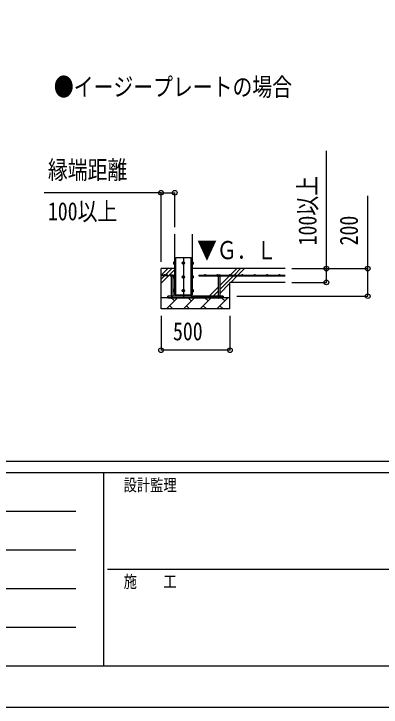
# Model space of a CAD drawing. Units: millimetres, scale not verified. Extents: x -16820 to 16820, y -11880 to 11880.
# Drawn here: x -5870 to -3205, y -11880 to -6853 of the extents above; entities that cross this region are included whole.
import ezdxf
from ezdxf.enums import TextEntityAlignment as Align

# ---------------------------------------------------------------- set-up
doc = ezdxf.new("R2010")
doc.units = ezdxf.units.MM
doc.header["$LTSCALE"] = 50
for name, color, linetype in [('0-2_USER1', 3, 'Continuous'), ('0-4_YKK_12', 2, 'Continuous'), ('0-5_YKK_13', 4, 'Continuous'), ('0-6_YKK_A1', 4, 'Continuous'), ('0-7_YKK_D', 6, 'Continuous'), ('0-8_YKK_ZWAK', 7, 'Continuous')]:
    doc.layers.add(name, color=color, linetype=linetype)
doc.styles.add('ＭＳ ゴシック', font='')
doc.styles.get('ＭＳ ゴシック').set_extended_font_data('MS Gothic')

msp = doc.modelspace()

# ---------------------------------------------------------------- linework, layer by layer
at = {"layer": '0-4_YKK_12'}
msp.add_line((-4639.92, -8617.5), (-4639.92, -8917.5), dxfattribs=at)
at = {"layer": '0-5_YKK_13'}
for p, q in [((-4695.92, -8890), (-4695.92, -8620)), ((-4695.92, -8620), (-4583.92, -8620)), ((-4583.92, -8890), (-4583.92, -8620)), ((-4710.62, -8653.51), (-4710.04, -8652.51)), ((-4710.62, -8653.51), (-4710.62, -8666.5)), ((-4710.62, -8666.5), (-4710.04, -8667.51)), ((-4705.12, -8652.51), (-4710.04, -8652.51)), ((-4705.12, -8656.25), (-4710.04, -8656.25)), ((-4705.12, -8663.75), (-4710.04, -8663.75)), ((-4705.12, -8667.51), (-4710.04, -8667.51)), ((-4705.12, -8652.51), (-4705.12, -8667.51)), ((-4703.52, -8652.96), (-4705.12, -8652.96)), ((-4705.12, -8659.5), (-4705.12, -8652.96)), ((-4705.12, -8659.5), (-4703.52, -8659.5)), ((-4705.12, -8660.5), (-4703.52, -8660.5)), ((-4705.12, -8667.05), (-4705.12, -8660.5)), ((-4705.12, -8667.05), (-4703.52, -8667.05)), ((-4703.52, -8659.5), (-4703.52, -8652.96)), ((-4703.52, -8667.05), (-4703.52, -8660.5)), ((-4576.32, -8652.95), (-4574.72, -8652.95)), ((-4576.32, -8659.5), (-4576.32, -8652.95)), ((-4574.72, -8659.5), (-4576.32, -8659.5)), ((-4574.72, -8660.5), (-4576.32, -8660.5)), ((-4576.32, -8667.05), (-4576.32, -8660.5)), ((-4574.72, -8667.05), (-4576.32, -8667.05)), ((-4574.72, -8652.49), (-4569.8, -8652.49)), ((-4574.72, -8652.49), (-4574.72, -8667.51)), ((-4574.72, -8659.5), (-4574.72, -8652.95)), ((-4574.72, -8656.25), (-4569.8, -8656.25)), ((-4574.72, -8667.05), (-4574.72, -8660.5)), ((-4574.72, -8663.75), (-4569.8, -8663.75)), ((-4574.72, -8667.51), (-4569.8, -8667.51)), ((-4569.22, -8653.5), (-4569.8, -8652.49)), ((-4569.22, -8666.5), (-4569.8, -8667.51)), ((-4569.22, -8653.5), (-4569.22, -8666.5)), ((-4731.92, -8747.5), (-4733.39, -8748.35)), ((-4731.92, -8747.5), (-4712.92, -8747.5)), ((-4728.42, -8755.5), (-4728.42, -8900)), ((-4727.91, -8755.5), (-4727.91, -8748.35)), ((-4716.94, -8755.5), (-4716.94, -8748.35)), ((-4716.42, -8755.5), (-4716.42, -8900)), ((-4712.92, -8747.5), (-4711.45, -8748.35)), ((-4711.45, -8755.5), (-4711.45, -8748.35)), ((-4710.62, -8753.51), (-4710.04, -8752.51)), ((-4710.62, -8753.51), (-4710.62, -8766.5)), ((-4710.62, -8766.5), (-4710.04, -8767.51)), ((-4705.12, -8752.51), (-4710.04, -8752.51)), ((-4705.12, -8756.25), (-4710.04, -8756.25)), ((-4705.12, -8763.75), (-4710.04, -8763.75)), ((-4705.12, -8767.51), (-4710.04, -8767.51)), ((-4705.12, -8752.51), (-4705.12, -8767.51)), ((-4703.52, -8752.96), (-4705.12, -8752.96)), ((-4705.12, -8759.5), (-4705.12, -8752.96)), ((-4705.12, -8759.5), (-4703.52, -8759.5)), ((-4705.12, -8760.5), (-4703.52, -8760.5)), ((-4705.12, -8767.05), (-4705.12, -8760.5)), ((-4705.12, -8767.05), (-4703.52, -8767.05)), ((-4703.52, -8759.5), (-4703.52, -8752.96)), ((-4703.52, -8767.05), (-4703.52, -8760.5)), ((-4576.32, -8752.95), (-4574.72, -8752.95)), ((-4576.32, -8759.5), (-4576.32, -8752.95)), ((-4574.72, -8759.5), (-4576.32, -8759.5)), ((-4574.72, -8760.5), (-4576.32, -8760.5)), ((-4576.32, -8767.05), (-4576.32, -8760.5)), ((-4574.72, -8767.05), (-4576.32, -8767.05)), ((-4574.72, -8752.49), (-4569.8, -8752.49)), ((-4574.72, -8752.49), (-4574.72, -8767.51)), ((-4574.72, -8759.5), (-4574.72, -8752.95)), ((-4574.72, -8756.25), (-4569.8, -8756.25)), ((-4574.72, -8767.05), (-4574.72, -8760.5)), ((-4574.72, -8763.75), (-4569.8, -8763.75)), ((-4574.72, -8767.51), (-4569.8, -8767.51)), ((-4569.22, -8753.5), (-4569.8, -8752.49)), ((-4569.22, -8766.5), (-4569.8, -8767.51)), ((-4569.22, -8753.5), (-4569.22, -8766.5)), ((-4391.92, -8747.5), (-4393.39, -8748.35)), ((-4393.39, -8755.5), (-4393.39, -8748.35)), ((-4372.92, -8747.5), (-4391.92, -8747.5)), ((-4388.42, -8755.5), (-4388.42, -8900)), ((-4387.91, -8755.5), (-4387.91, -8748.35)), ((-4376.94, -8755.5), (-4376.94, -8748.35)), ((-4376.42, -8755.5), (-4376.42, -8900)), ((-4372.92, -8747.5), (-4371.45, -8748.35)), ((-4710.62, -8853.51), (-4710.04, -8852.51)), ((-4710.62, -8853.51), (-4710.62, -8866.5)), ((-4710.62, -8866.5), (-4710.04, -8867.51)), ((-4705.12, -8852.51), (-4710.04, -8852.51)), ((-4705.12, -8856.25), (-4710.04, -8856.25)), ((-4705.12, -8863.75), (-4710.04, -8863.75)), ((-4705.12, -8867.51), (-4710.04, -8867.51)), ((-4705.12, -8852.51), (-4705.12, -8867.51)), ((-4703.52, -8852.96), (-4705.12, -8852.96)), ((-4705.12, -8859.5), (-4705.12, -8852.96)), ((-4705.12, -8859.5), (-4703.52, -8859.5)), ((-4705.12, -8860.5), (-4703.52, -8860.5)), ((-4705.12, -8867.05), (-4705.12, -8860.5)), ((-4705.12, -8867.05), (-4703.52, -8867.05)), ((-4703.52, -8859.5), (-4703.52, -8852.96)), ((-4703.52, -8867.05), (-4703.52, -8860.5)), ((-4695.92, -8900), (-4695.92, -8890)), ((-4583.92, -8900), (-4583.92, -8890)), ((-4576.32, -8852.95), (-4574.72, -8852.95)), ((-4576.32, -8859.5), (-4576.32, -8852.95)), ((-4574.72, -8859.5), (-4576.32, -8859.5)), ((-4574.72, -8860.5), (-4576.32, -8860.5)), ((-4576.32, -8867.05), (-4576.32, -8860.5)), ((-4574.72, -8867.05), (-4576.32, -8867.05)), ((-4574.72, -8852.49), (-4569.8, -8852.49)), ((-4574.72, -8852.49), (-4574.72, -8867.51)), ((-4574.72, -8859.5), (-4574.72, -8852.95)), ((-4574.72, -8856.25), (-4569.8, -8856.25)), ((-4574.72, -8867.05), (-4574.72, -8860.5)), ((-4574.72, -8863.75), (-4569.8, -8863.75)), ((-4574.72, -8867.51), (-4569.8, -8867.51)), ((-4569.22, -8853.5), (-4569.8, -8852.49)), ((-4569.22, -8866.5), (-4569.8, -8867.51)), ((-4569.22, -8853.5), (-4569.22, -8866.5)), ((-4352.42, -8900), (-4752.42, -8900)), ((-4752.42, -8912), (-4752.42, -8900)), ((-4752.42, -8912), (-4352.42, -8912)), ((-4728.42, -8900), (-4716.42, -8900)), ((-4728.42, -8913.5), (-4716.42, -8913.5)), ((-4376.42, -8900), (-4388.42, -8900)), ((-4376.42, -8913.5), (-4388.42, -8913.5)), ((-4352.42, -8912), (-4352.42, -8900))]:
    msp.add_line(p, q, dxfattribs=at)
for points in [[(-4702.42, -8651.5), (-4703.52, -8651.5), (-4703.52, -8668.5), (-4702.42, -8668.5)], [(-4577.42, -8651.5), (-4576.32, -8651.5), (-4576.32, -8668.5), (-4577.42, -8668.5)], [(-4711.45, -8755.5), (-4733.39, -8755.5), (-4733.39, -8748.35)], [(-4702.42, -8751.5), (-4703.52, -8751.5), (-4703.52, -8768.5), (-4702.42, -8768.5)], [(-4577.42, -8751.5), (-4576.32, -8751.5), (-4576.32, -8768.5), (-4577.42, -8768.5)], [(-4393.39, -8755.5), (-4371.45, -8755.5), (-4371.45, -8748.35)], [(-4702.42, -8851.5), (-4703.52, -8851.5), (-4703.52, -8868.5), (-4702.42, -8868.5)], [(-4577.42, -8851.5), (-4576.32, -8851.5), (-4576.32, -8868.5), (-4577.42, -8868.5)], [(-4728.42, -8912), (-4728.42, -8913.5), (-4726.42, -8915.5), (-4718.42, -8915.5)], [(-4716.42, -8912), (-4716.42, -8913.5), (-4718.42, -8915.5)], [(-4388.42, -8912), (-4388.42, -8913.5), (-4386.42, -8915.5)], [(-4376.42, -8912), (-4376.42, -8913.5), (-4378.42, -8915.5), (-4386.42, -8915.5)]]:
    msp.add_lwpolyline(points, dxfattribs=at)
for points in [[(-4639.92, -8652.49), (-4646.42, -8656.25), (-4646.42, -8663.75), (-4639.92, -8667.51), (-4633.42, -8663.75), (-4633.42, -8656.25)], [(-4639.92, -8752.49), (-4646.42, -8756.25), (-4646.42, -8763.75), (-4639.92, -8767.51), (-4633.42, -8763.75), (-4633.42, -8756.25)], [(-4639.92, -8852.49), (-4646.42, -8856.25), (-4646.42, -8863.75), (-4639.92, -8867.51), (-4633.42, -8863.75), (-4633.42, -8856.25)]]:
    msp.add_lwpolyline(points, close=True, dxfattribs=at)
for centre, radius in [((-4639.92, -8660), 8.5), ((-4639.92, -8660), 6.5), ((-4639.92, -8760), 8.5), ((-4639.92, -8760), 6.5), ((-4639.92, -8860), 8.5), ((-4639.92, -8860), 6.5)]:
    msp.add_circle(centre, radius, dxfattribs=at)
for centre, radius, start, end in [((-4707.32, -8654.38), 3.31, 145.51973, 214.48027), ((-4698.2, -8660), 12.42, 162.41205, 197.58795), ((-4707.3, -8665.63), 3.32, 145.61575, 214.38425), ((-4639.92, -8660), 7.05, 157.21814, 202.78186), ((-4639.92, -8660), 7.05, 97.21814, 142.78186), ((-4639.92, -8660), 7.05, 217.21814, 262.78186), ((-4639.92, -8660), 7.05, 37.21814, 82.78186), ((-4639.92, -8660), 7.05, 277.21814, 322.78186), ((-4639.92, -8660), 7.05, 337.21814, 22.78186), ((-4572.54, -8654.37), 3.32, 325.61575, 34.38425), ((-4581.64, -8660), 12.42, 342.41205, 17.58795), ((-4572.54, -8665.63), 3.32, 325.61575, 34.38425), ((-4730.65, -8752.36), 4.86, 55.61575, 124.38425), ((-4722.42, -8765.65), 18.15, 72.41205, 107.58795), ((-4714.19, -8752.36), 4.86, 55.61575, 124.38425), ((-4707.32, -8754.38), 3.31, 145.51973, 214.48027), ((-4698.2, -8760), 12.42, 162.41205, 197.58795), ((-4707.3, -8765.63), 3.32, 145.61575, 214.38425), ((-4639.92, -8760), 7.05, 157.21814, 202.78186), ((-4639.92, -8760), 7.05, 97.21814, 142.78186), ((-4639.92, -8760), 7.05, 217.21814, 262.78186), ((-4639.92, -8760), 7.05, 37.21814, 82.78186), ((-4639.92, -8760), 7.05, 277.21814, 322.78186), ((-4639.92, -8760), 7.05, 337.21814, 22.78186), ((-4572.54, -8754.37), 3.32, 325.61575, 34.38425), ((-4581.64, -8760), 12.42, 342.41205, 17.58795), ((-4572.54, -8765.63), 3.32, 325.61575, 34.38425), ((-4390.65, -8752.36), 4.86, 55.61575, 124.38425), ((-4382.42, -8765.65), 18.15, 72.41205, 107.58795), ((-4374.19, -8752.36), 4.86, 55.61575, 124.38425), ((-4707.32, -8854.38), 3.31, 145.51973, 214.48027), ((-4698.2, -8860), 12.42, 162.41205, 197.58795), ((-4707.3, -8865.63), 3.32, 145.61575, 214.38425), ((-4639.92, -8860), 7.05, 157.21814, 202.78186), ((-4639.92, -8860), 7.05, 97.21814, 142.78186), ((-4639.92, -8860), 7.05, 217.21814, 262.78186), ((-4639.92, -8860), 7.05, 37.21814, 82.78186), ((-4639.92, -8860), 7.05, 277.21814, 322.78186), ((-4639.92, -8860), 7.05, 337.21814, 22.78186), ((-4572.54, -8854.37), 3.32, 325.61575, 34.38425), ((-4581.64, -8860), 12.42, 342.41205, 17.58795), ((-4572.54, -8865.63), 3.32, 325.61575, 34.38425)]:
    msp.add_arc(centre, radius, start, end, dxfattribs=at)
at = {"layer": '0-6_YKK_A1'}
for p, q in [((-4702.42, -8890), (-4702.42, -8450)), ((-4577.42, -8450), (-4577.42, -8890)), ((-4702.42, -8700), (-4802.42, -8700)), ((-4802.42, -8992), (-4802.42, -8700)), ((-4802.42, -8806), (-4702.42, -8706)), ((-4800.49, -8747.5), (-4752.99, -8700)), ((-4772.21, -8747.5), (-4724.71, -8700)), ((-3902.42, -8700), (-4577.42, -8700)), ((-4300.49, -8747.5), (-4252.99, -8700)), ((-4272.21, -8747.5), (-4224.71, -8700)), ((-4243.92, -8747.5), (-4196.42, -8700)), ((-4752.42, -8747.5), (-4802.42, -8747.5)), ((-4802.42, -8777.71), (-4777.21, -8752.5)), ((-4752.42, -8752.5), (-4802.42, -8752.5)), ((-4752.42, -8747.5), (-4752.42, -8752.5)), ((-4527.42, -8747.5), (-3902.42, -8747.5)), ((-4527.42, -8747.5), (-4527.42, -8752.5)), ((-4527.42, -8752.5), (-4393.39, -8752.5)), ((-4376.42, -8851.71), (-4277.21, -8752.5)), ((-4376.42, -8823.43), (-4305.49, -8752.5)), ((-4371.45, -8752.5), (-3902.42, -8752.5)), ((-4296.42, -8800), (-4248.92, -8752.5)), ((-4452.99, -8900), (-4388.42, -8835.43)), ((-4376.42, -8880), (-4302.42, -8806)), ((-4302.42, -8992), (-4302.42, -8800)), ((-3902.42, -8800), (-4302.42, -8800)), ((-4702.42, -8890), (-4577.42, -8890)), ((-4424.71, -8900), (-4388.42, -8863.71)), ((-4396.42, -8900), (-4388.42, -8892)), ((-4302.42, -8912), (-4802.42, -8912)), ((-4761.68, -8992), (-4681.68, -8912)), ((-4704.35, -8934.66), (-4723.51, -8915.5)), ((-4640.26, -8992), (-4560.26, -8912)), ((-4582.92, -8934.66), (-4605.59, -8912)), ((-4583.92, -8900), (-4352.42, -8900)), ((-4518.84, -8992), (-4438.84, -8912)), ((-4461.5, -8934.66), (-4484.16, -8912)), ((-4397.42, -8992), (-4317.42, -8912)), ((-4340.08, -8934.66), (-4362.74, -8912)), ((-4352.42, -8900), (-4352.42, -8912)), ((-4302.42, -8992), (-4802.42, -8992)), ((-4739.02, -8969.34), (-4716.36, -8992)), ((-4617.6, -8969.34), (-4594.94, -8992)), ((-4496.18, -8969.34), (-4473.52, -8992)), ((-4374.76, -8969.34), (-4352.1, -8992))]:
    msp.add_line(p, q, dxfattribs=at)
msp.add_lwpolyline([(-4695.92, -8900), (-4752.42, -8900), (-4752.42, -8912)], dxfattribs=at)
for centre in [(-4777.42, -8745), (-4482.42, -8745), (-4392.42, -8745), (-4302.42, -8745), (-4212.42, -8745), (-4122.42, -8745), (-4032.42, -8745), (-3942.42, -8745)]:
    msp.add_circle(centre, 2.5, dxfattribs=at)
at = {"layer": '0-7_YKK_D'}
for p, q in [((-4802.42, -8150), (-5649.81, -8150)), ((-4802.42, -8650), (-4802.42, -8149)), ((-4802.42, -8150), (-4702.42, -8150)), ((-4702.42, -8400), (-4702.42, -8149)), ((-3852.42, -8700), (-3601.92, -8700)), ((-3852.42, -8700), (-3301.42, -8700)), ((-3852.42, -8800), (-3601.92, -8800)), ((-4252.42, -8900), (-3301.42, -8900)), ((-4802.42, -9042), (-4802.42, -9293)), ((-4302.42, -9042), (-4302.42, -9293)), ((-4302.42, -9292), (-4802.42, -9292))]:
    msp.add_line(p, q, dxfattribs=at)
for points in [[(-3602.42, -8800), (-3602.42, -8700), (-3602.42, -7847.2)], [(-3302.42, -8900), (-3302.42, -8700), (-3302.42, -8173.6)]]:
    msp.add_lwpolyline(points, dxfattribs=at)
for centre in [(-4802.42, -8150), (-4702.42, -8150), (-3602.42, -8700), (-3302.42, -8700), (-3602.42, -8800), (-3302.42, -8900), (-4802.42, -9292), (-4302.42, -9292)]:
    msp.add_circle(centre, 17, dxfattribs=at)
at = {"layer": '0-8_YKK_ZWAK'}
for p, q in [((15580.08, -10100), (-15619.92, -10100)), ((-5219.92, -10180), (-15619.92, -10180)), ((-5219.92, -10180), (-5219.92, -11580)), ((-19.92, -10180), (-5219.92, -10180)), ((-15449.92, -10460), (-5419.92, -10460)), ((-15449.92, -10740), (-5419.92, -10740)), ((-5189.92, -10880), (-19.92, -10880)), ((-15449.92, -11020), (-5419.92, -11020)), ((-15449.92, -11300), (-5419.92, -11300)), ((-15619.92, -11580), (-5219.92, -11580)), ((-5219.92, -11580), (-19.92, -11580))]:
    msp.add_line(p, q, dxfattribs=at)
msp.add_lwpolyline([(-16820, -11880), (16820, -11880), (16820, 11880), (-16820, 11880)], close=True, dxfattribs=at)

# ---------------------------------------------------------------- texts
at = {"layer": '0-2_USER1', "style": 'ＭＳ ゴシック', "width": 0.8}
msp.add_text('●イージープレートの場合', height=132, dxfattribs=at).set_placement((-5580.05, -7488.06), align=Align.BOTTOM_LEFT)
at = {"layer": '0-6_YKK_A1', "style": 'ＭＳ ゴシック', "width": 0.8}
msp.add_text('▼Ｇ．Ｌ', height=132, dxfattribs=at).set_placement((-4541.19, -8671.55), align=Align.BOTTOM_LEFT)
at = {"layer": '0-7_YKK_D', "style": 'ＭＳ ゴシック', "width": 0.8}
for s, p in [('縁端距離', (-5623.22, -8090)), ('100以上', (-5623.22, -8390)), ('500', (-4715.62, -9260))]:
    msp.add_text(s, height=132, dxfattribs=at).set_placement(p, align=Align.BOTTOM_LEFT)
for s, p in [('100以上', (-3634.42, -8532)), ('200', (-3334.42, -8532))]:
    msp.add_text(s, height=132, rotation=90, dxfattribs=at).set_placement(p, align=Align.BOTTOM_LEFT)
at = {"layer": '0-8_YKK_ZWAK', "style": 'ＭＳ ゴシック', "width": 0.8}
for s, p in [('設計監理', (-5073.25, -10340)), ('施\u3000\u3000工', (-5073.25, -11040))]:
    msp.add_text(s, height=87.98, dxfattribs=at).set_placement(p, align=Align.BOTTOM_LEFT)

doc.saveas('drawing.dxf')
